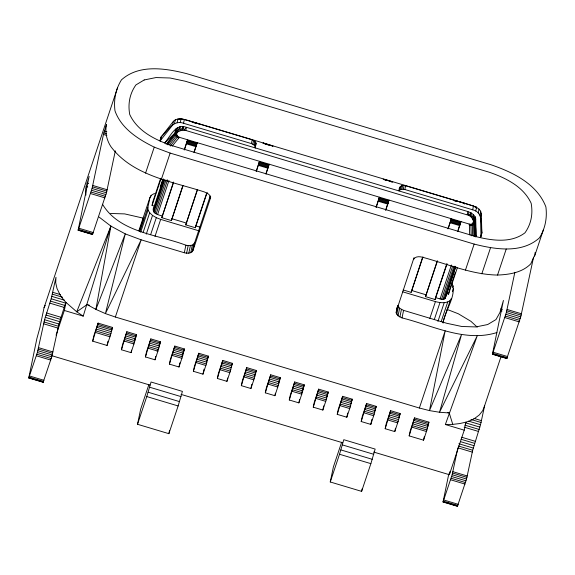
<?xml version="1.0" encoding="UTF-8"?>
<svg xmlns="http://www.w3.org/2000/svg" width="575" height="575" viewBox="0 0 575 575"><rect width="100%" height="100%" fill="white"/><g stroke="black" fill="none" stroke-linecap="round" stroke-linejoin="round"><path stroke-width="0.86" d="M99.08 217.062L110.903 226.119L83.217 316.121L76.734 311.808L66.01 302.443A63.796 33.17 18.5 0 1 59.872 294.45L57.004 288.478L55.696 282.699L55.983 277.265L51.189 298.792L65.572 303.097L58.959 324.034L51.75 356.809L43.132 382.274L28.75 377.969L36.865 338.632L39.847 327.822L44.045 307.718L117.573 87.68M43.132 382.274L43.147 381.836L34.687 379.306M115.316 150.851L106.447 192.805L92.503 234.521L78.121 230.216L89.132 176.403L85.646 188.492L85.905 195.105M92.503 234.521L92.517 234.083M191.36 121.706L200.948 124.574M263.221 143.082L272.873 146.107L263.293 143.017L263.07 143.419M383.158 179.12L392.747 181.987L383.956 179.357M501.048 356.55L484.66 405.583L480.527 424.717L472.686 450.275L466.533 479.025L457.427 506.287L443.045 501.982L448.816 473.857M457.269 201.552L454.875 200.833L455.019 200.495L464.686 203.306L464.593 203.996M457.427 506.287L457.441 505.849L451.519 504.081M533.543 257.327L520.742 316.818L506.798 358.534L492.416 354.229L503.427 300.416L499.941 312.505L495.973 319.571L487.693 324.537L475.927 326.923L461.811 326.492L446.739 323.287L403.585 310.371L399.632 308.272L397.742 305.325L396.168 312.865L398.058 315.812L402.011 317.91C432.501 325.436 464.931 342.585 496.901 332.551M506.798 358.534L506.812 358.103L502.579 356.831M89.657 305.325L87.077 304.556L76.734 311.808L110.903 226.119L125.257 233.881L141.155 239.825L184.309 252.741C187.206 253.525 191.403 253.676 192.956 250.556L210.342 198.512L209.825 195.55L208.553 194.12L204.599 192.021C172.054 181.427 132.904 175.95 110.874 146.611C106.576 139.955 104.844 132.092 106.526 124.358L103.457 134.435L92.058 188.499L78.121 230.216M256.076 143.168L255.221 147.904L256.076 143.168L254.818 141.206L252.181 139.804L184.345 119.499C180.737 118.565 176.281 118.349 173.463 121.232L161.266 136.771L159.814 140.789M396.168 312.865L397.138 307.23M474.749 236.505L474.382 224.027L475.087 216.725L473.433 214.626L470.925 212.836L467.856 211.55L186.444 127.312C175.756 123.172 170.667 135.865 165.169 142.291L164.788 143.096M167.72 144.792L175.188 135.305L176.676 134.291L177.38 127.607L174.699 134.32L167.232 143.8M481.311 213.382L480.52 217.149L481.002 236.943L481.85 232.731L481.311 213.382C480.75 209.444 476.898 207.216 473.462 206.044L405.627 185.739C402.026 184.259 398.446 186.932 399.072 190.965L400.394 186.372M473.886 236.203L473.541 224.617L472.966 222.985L475.087 216.725L475.705 218.888L476.165 235.383L475.798 236.965C475.769 230.618 476.517 222.762 471.716 217.724L473.433 214.626L472.794 219.298L474.382 224.027L472.341 224.998L469.372 225.026L469.114 224.042L179.393 137.317L177.237 137.231L174.699 134.32L175.562 129.044L175.67 132.487L165.169 142.291M470.925 212.836L471.716 217.724L470.393 216.408L470.925 212.836L468.877 215.388L185.783 130.453L182.203 130.137L175.67 132.487L177.222 132.537L178.696 131.258L180.011 126.795L180.413 130.525L183.152 126.687L184.014 130.115L186.444 127.312L185.783 130.453M160.885 137.576L160.26 140.933L161.266 136.771C167.555 131.172 173.291 119.384 183.554 123.273L251.397 143.577L254.028 144.972L255.286 146.941M535.038 254.085L535.203 252.677L534.994 252.986M110.903 226.119L95.903 309.4L105.412 313.598L115.359 317.026L419.369 408.027L429.489 410.607L439.53 412.261L449.226 412.958L452.769 424.372L459.662 423.574L465.915 422.151A63.796 33.17 18.5 0 0 474.476 418.557L479.356 414.906L482.784 410.543L484.66 405.583M170.301 146.043L177.237 137.231L177.438 136.138L176.676 134.291M454.997 201.128L455.019 200.495M475.985 236.253L476.165 235.383M399.611 190.138L401.832 189.218L404.836 189.506L472.672 209.81C483.338 212.053 480.887 224.746 481.85 232.731L480.333 237.612M28.75 377.969L37.361 352.504L44.57 319.729L51.189 298.792M56.077 335.168L64.335 310.471L66.01 302.443M92.69 341.155L93.739 336.131L98.088 323.114L112.47 327.419L110.458 335.261L107.072 345.46L92.69 341.155L98.088 323.114M107.072 345.46L107.949 341.27M139.897 231.373L147.868 207.532L149.967 197.477L151.16 195.356L153.64 193.868L155.76 193.437M121.454 349.765L122.504 344.741L126.852 331.732L136.447 334.6L134.435 342.441L131.05 352.64L121.454 349.765L126.852 331.732M162.782 215.999C157.902 214.978 150.248 212.887 154.28 206.109L152.073 205.447L152.857 201.681L160.526 178.746M173.463 121.232L172.68 125.005L160.741 140.163M174.498 123.56L175.289 119.794M177.129 122.748L177.912 118.975M131.05 352.64L131.574 350.125M180.263 122.647L181.053 118.874M183.015 185.761L171.386 220.577L161.791 217.702L173.478 182.023M183.554 123.273L184.345 119.499M171.386 220.577L182.785 185.739M145.432 356.946L146.481 351.914L150.83 338.905L160.418 341.773L158.405 349.614L155.02 359.813L145.432 356.946L150.83 338.905M137.511 424.285L146.776 396.563L151.053 382.008L182.412 391.395L178.135 405.95L168.87 433.672L137.511 424.285L140.659 409.206L148.896 384.553M155.02 359.813L155.724 356.464M207.194 192.33L195.356 227.75L185.768 224.882L197.247 189.829M184.309 252.741L185.89 245.202C158.075 234.557 119.492 232.76 102.537 204.283M186.609 253.194L188.183 245.654L192.302 245.158L194.53 243.017L210.234 196.01M188.816 253.18L190.39 245.64M195.356 227.75L195.622 226.493M190.728 252.698L192.302 245.158M192.158 251.792L193.732 244.253M192.956 250.556L194.53 243.017M169.409 364.119L170.459 359.095L174.807 346.085L184.395 348.953L182.383 356.795L178.998 366.994L169.409 364.119L174.807 346.085M210.342 198.512L210.694 196.837M178.998 366.994L179.874 362.803M168.87 433.672L169.567 430.323M193.38 371.299L194.436 366.268L198.778 353.258L208.373 356.126L206.36 363.968L202.975 374.167L193.38 371.299L198.778 353.258M202.975 374.167L204.024 369.143M251.397 143.577L252.181 139.804M252.827 144.16L253.618 140.393M254.028 144.972L254.818 141.206M254.876 145.928L255.659 142.162M217.357 378.472L218.407 373.448L222.755 360.439L232.343 363.307L230.331 371.148L226.945 381.347L217.357 378.472L222.755 360.439M226.945 381.347L227.65 377.991M241.335 385.652L242.384 380.621L246.732 367.612L256.321 370.48L254.308 378.321L250.923 388.52L241.335 385.652L246.732 367.612M250.923 388.52L251.8 384.33M265.312 392.826L266.362 387.802L270.71 374.792L280.298 377.66L278.286 385.502L274.9 395.701L265.312 392.826L270.71 374.792M274.9 395.701L275.425 393.185M289.283 400.006L290.332 394.975L294.68 381.965L304.268 384.833L302.256 392.675L298.871 402.874L289.283 400.006L294.68 381.965M298.871 402.874L299.575 399.524M313.26 407.179L314.309 402.155L318.658 389.146L328.246 392.013L326.233 399.855L322.848 410.054L313.26 407.179L318.658 389.146M322.848 410.054L323.725 405.864M337.238 414.359L338.287 409.328L342.635 396.319L352.223 399.187L350.211 407.028L346.826 417.227L337.238 414.359L342.635 396.319M330.251 481.979L339.516 454.257L343.793 439.702L375.152 449.089L370.875 463.644L361.61 491.366L330.251 481.979L333.399 466.9L341.636 442.247M346.826 417.227L347.702 413.037M400.559 189.542L401.343 185.768M401.832 189.218L402.622 185.445M403.305 189.204L404.096 185.438M404.836 189.506L405.627 185.739M361.208 421.533L362.257 416.508L366.606 403.499L376.201 406.367L374.181 414.208L370.803 424.408L361.208 421.533L366.606 403.499M370.803 424.408L371.853 419.376M396.786 314.381L398.36 306.842M398.058 315.812L399.632 308.272M361.61 491.366L362.135 488.851M399.855 317.033L401.429 309.494M396.268 311.42L414.007 257.693M402.011 317.91L403.585 310.371M403.147 289.951L411.132 292.344L422.611 257.291M385.185 428.713L386.235 423.682L390.583 410.672L400.171 413.54L398.159 421.382L394.773 431.581L385.185 428.713L390.583 410.672M394.773 431.581L395.478 428.231M447.027 263.853L435.11 299.518L425.522 296.65L437.208 260.964M435.11 299.518L435.376 298.26M409.163 435.886L410.212 430.862L414.561 417.853L428.943 422.158L426.93 429.992L423.545 440.191L409.163 435.886L414.561 417.853M435.771 297.713L441.564 299.316L444.159 299.122L445.381 297.922L446.143 294.256M446.301 293.523L448.507 294.184L449.14 291.166M467.202 214.691L467.856 211.55L468.877 215.388L470.393 216.408M443.145 323.085C444.13 311.614 457.829 294.688 451.677 283.08M423.545 440.191L424.242 436.842M472.672 209.81L473.462 206.044M475.748 211.097L476.531 207.323M475.18 236.656L474.785 223.287L475.705 218.888L474.533 221.943L473.397 221.195L473.541 224.617L469.114 224.042L470.903 225.141L471.22 235.836M478.249 212.887L479.04 209.113M479.902 214.985L480.693 211.212M373.678 452.051L449.363 474.706L450.067 471.313M443.045 501.982L452.151 474.72L457.722 448.558M449.363 474.706L464.241 430.179L465.915 422.151M492.416 354.229L506.352 312.512L514.862 272.284M413.655 259.375C415.207 256.256 419.405 256.407 422.294 257.19C447.163 263.803 471.442 274.591 497.533 275.058C509.357 274.577 522.007 272.672 530.725 263.911L534.894 254.754M184.489 149.773L187.594 139.775L184.208 149.917M194.084 152.641L197.189 142.643L194.084 151.937M256.414 171.3L259.519 161.302L256.134 171.443M266.009 174.175L269.114 164.177L266.009 173.47M376.294 207.187L379.399 197.189L376.014 207.331M385.882 210.055L388.988 200.057L385.602 210.198M448.22 228.713L451.325 218.716L447.939 228.857M457.808 231.588L460.913 221.591L458.088 230.036M481.074 236.052L481.85 232.731M160.26 140.933L161.266 136.771M182.203 130.137L183.152 126.687M145.547 173.161L154.244 147.143C138.187 139.2 121.253 128.563 114.986 110.846A165.701 86.149 18.5 0 1 121.462 79.86C139.15 63.954 165.643 68.324 186.731 73.665L490.741 164.666C512.684 172.155 537.107 183.856 545.891 206.907A165.693 86.149 18.5 0 1 539.422 237.892C521.733 253.791 495.24 249.428 474.152 244.08L170.143 153.079L154.244 147.143M138.87 230.69L149.967 197.477M139.208 231.128L143.477 218.349M150.593 197.06L151.16 195.356M140.688 232.214L148.084 210.069L147.868 207.532M143.146 232.372L149.694 212.786L148.084 210.069M152.073 205.447L161.151 178.264M115.359 317.026L141.155 239.825L105.412 313.598L125.257 233.881L95.903 309.4L87.077 304.556M161.446 179.105L170.143 153.079M111.385 330.675L112.47 327.419M160.181 187.026L162.739 179.371M154.28 206.109L163.379 178.882M153.36 210.507L163.595 179.882M153.432 211.356L163.954 179.874M146.266 234.14L152.526 215.402L149.694 212.786M153.971 212.261L164.773 179.932M154.912 213.131L166.002 179.953M156.177 213.893L167.548 179.86M150.621 234.708L156.314 217.673L152.526 215.402M157.629 214.453L169 180.428M154.991 236.404L160.677 219.377L156.314 217.673M161.791 217.702L173.427 182.886M134.27 341.104L136.447 334.6M185.768 224.882L197.606 189.463M195.752 225.867L206.547 193.552M157.162 351.533L157.974 349.097M159.059 345.841L160.418 341.773M181.952 356.27L184.395 348.953M206.741 361.007L208.373 356.126M231.531 365.743L232.343 363.307M254.416 376.172L256.321 370.48M278.667 382.54L280.298 377.66M301.552 392.969L304.268 384.833M326.348 397.706L328.246 392.013M351.138 402.442L352.223 399.187M411.132 292.344L422.97 256.924M374.569 411.247L376.201 406.367M425.522 296.65L437.438 260.985M435.505 297.634L446.797 263.839M429.748 318.651L435.433 301.616C440.234 302.824 445.977 303.722 450.203 300.502L451.397 298.389M398.813 417.608L400.171 413.54M440.062 299L451.433 264.967M434.269 319.614L439.961 302.579M441.564 299.316L452.654 266.139M442.98 299.359L454.063 266.182M444.159 299.122L454.962 266.793M450.563 280.758L454.825 268M444.985 298.626L455.788 266.297M445.381 297.922L455.616 267.296M437.934 321.447L444.195 302.709M449.298 290.411L455.256 272.572M448.507 294.184L457.305 267.849M441.176 321.583L447.724 301.997M452.712 287.493L453.28 285.789M452.36 291.741L453.495 288.334M442.808 322.647L450.203 300.502M419.369 408.027L445.165 330.826L429.489 410.607L461.531 334.542L439.53 412.261L477.243 335.778L445.359 424.522L464.241 430.179M465.455 270.106L474.152 244.08M427.584 426.219L428.943 422.158M481.821 273.822L490.518 247.796M497.533 275.058L506.23 249.033M534.613 256.091L543.31 230.072M272.658 146.287L272.881 145.892M464.463 203.701L464.686 203.306M470.903 225.141L472.966 222.985M44.045 307.718L45.217 305.368M474.382 224.027L474.785 223.287M177.035 131.747L180.011 126.795M181.319 118.694L178.954 119.047L180.155 118.493L187.888 120.405L469.301 204.643L476.33 207.151L474.95 207.043M179.666 119.183L180.155 118.493L178.954 119.047M166.11 144.282L174.642 133.443M169.129 145.116L176.065 136.311L177.438 136.138L179.393 137.317L172.191 146.115M174.699 134.32L177.222 132.537L175.188 135.305L177.438 136.138M445.359 424.522L452.769 424.372M110.558 213.469L124.674 213.9L143.182 218.133M185.89 245.202L188.183 245.654M193.545 122.604L195.938 123.323M264.673 143.894L268.669 145.094M383.748 179.544L386.141 180.263M389.34 181.218L391.74 181.93M187.436 140.465L197.031 143.333M259.368 161.992L268.956 164.867M379.241 197.879L388.829 200.747M451.167 219.406L460.755 222.281M187.227 141.299L196.815 144.167M259.152 162.826L268.741 165.701M379.026 198.713L388.621 201.581M450.958 220.239L460.546 223.114M186.976 142.19L196.571 145.065M258.908 163.724L268.496 166.592M378.781 199.604L388.369 202.479M450.707 221.138L460.295 224.006M186.724 143.067L196.312 145.935M258.649 164.594L268.238 167.469M378.522 200.481L388.111 203.349M450.448 222.007L460.036 224.882M186.48 143.829L196.068 146.697M258.405 165.356L267.993 168.231M378.278 201.243L387.873 204.111M450.203 222.769L459.799 225.644M104.305 130.999L106.842 131.761M103.816 132.89L106.353 133.644M103.457 134.435L106.842 135.448M86.911 183.044L88.608 183.554M92.798 185.459L107.187 189.764M507.092 309.472L521.475 313.777M500.717 308.947L502.406 309.451M92.489 186.832L106.871 191.137M506.776 310.845L521.166 315.15M86.063 186.487L87.759 186.99M500.358 310.5L502.054 311.003M92.058 188.499L106.447 192.805M506.352 312.512L520.742 316.818M91.562 190.296L105.951 194.602M505.856 314.309L520.246 318.615M91.051 192.036L105.433 196.341M505.339 316.049L519.728 320.354M90.562 193.559L104.945 197.872M504.857 317.58L519.239 321.885M171.364 218.565L186.818 223.193M195.399 225.759L200.553 227.305M411.729 290.519L426.327 294.889M160.677 219.377L199.317 230.942M402.809 291.856L435.433 301.616M78.969 228.261L93.351 232.566M493.264 352.274L507.646 356.579M78.559 229.418L92.942 233.723M492.854 353.431L507.236 357.736M79.824 230.287L82.369 231.049M85.747 232.063L89.98 233.328M496.656 355.062L499.201 355.817M78.265 230.086L92.654 234.399M492.559 354.099L506.949 358.412M52.835 292.337L60.454 294.623M473.901 418.377L481.512 420.663M52.418 294.177L62.567 297.217M447.501 412.44L449.226 412.958M470.939 419.455L481.095 422.496M51.851 296.398L64.544 300.2M468.683 421.173L480.527 424.717M465.484 422.805L479.866 427.11M50.499 301.12L64.889 305.426M464.794 425.133L479.176 429.439M49.852 303.147L64.235 307.452M464.147 427.16L478.529 431.473M64.335 310.471L83.217 316.121M97.822 324.372L112.204 328.677M126.593 332.982L136.182 335.857M150.571 340.163L160.159 343.031M174.541 347.336L184.129 350.211M198.519 354.516L208.107 357.384M222.496 361.689L232.084 364.564M246.467 368.87L256.062 371.738M270.444 376.043L280.032 378.918M294.422 383.223L304.01 386.091M318.392 390.396L327.987 393.271M342.369 397.577L351.957 400.444M366.347 404.75L375.935 407.625M390.317 411.93L399.912 414.798M414.295 419.103L428.684 423.408M97.506 325.752L111.895 330.057M126.277 334.363L135.865 337.23M150.255 341.543L159.843 344.411M174.225 348.716L183.82 351.584M198.202 355.896L207.791 358.764M222.18 363.069L231.768 365.937M246.158 370.25L255.746 373.118M270.128 377.423L279.723 380.291M294.105 384.603L303.693 387.471M318.083 391.776L327.671 394.644M342.053 398.957L351.648 401.824M366.031 406.13L375.619 408.997M390.008 413.31L399.596 416.178M413.978 420.483L428.368 424.788M97.082 327.419L111.464 331.725M125.853 336.03L135.441 338.898M149.831 343.203L159.419 346.078M173.801 350.383L183.396 353.251M197.778 357.557L207.367 360.432M221.756 364.737L231.344 367.605M245.726 371.91L255.322 374.785M269.704 379.09L279.292 381.958M293.681 386.263L303.269 389.138M317.652 393.444L327.247 396.312M341.629 400.617L351.217 403.492M365.607 407.797L375.195 410.665M389.584 414.97L399.172 417.845M413.554 422.151L427.944 426.456M46.568 312.98L60.95 317.285M461.711 437.244L475.245 441.298M96.586 329.209L110.975 333.514M125.357 337.82L134.945 340.695M149.335 345L158.923 347.868M173.305 352.173L182.9 355.048M197.283 359.353L206.871 362.221M221.26 366.527L230.848 369.402M245.237 373.707L254.826 376.575M269.208 380.88L278.796 383.755M293.185 388.06L302.773 390.928M317.163 395.233L326.751 398.108M341.133 402.414L350.728 405.282M365.111 409.587L374.699 412.462M389.088 416.767L398.676 419.635M413.058 423.94L427.448 428.253M45.921 315.014L60.303 319.319M461.057 439.278L474.598 443.332M96.068 330.956L110.458 335.261M124.84 339.566L134.435 342.441M148.817 346.747L158.405 349.614M172.795 353.92L182.383 356.795M196.765 361.1L206.36 363.968M220.743 368.273L230.331 371.148M244.72 375.453L254.308 378.321M268.69 382.627L278.286 385.502M292.668 389.807L302.256 392.675M316.645 396.98L326.233 399.855M340.623 404.16L350.211 407.028M364.593 411.333L374.181 414.208M388.571 418.514L398.159 421.382M412.548 425.687L426.93 429.992M45.231 317.342L59.62 321.648M95.587 332.479L109.969 336.785M124.358 341.09L133.946 343.965M148.328 348.27L157.924 351.138M172.306 355.443L181.894 358.318M196.283 362.624L205.872 365.492M220.254 369.797L229.849 372.672M244.231 376.977L253.819 379.845M268.209 384.15L277.797 387.025M292.179 391.331L301.774 394.198M316.157 398.504L325.745 401.379M340.134 405.684L349.722 408.552M364.112 412.857L373.7 415.732M388.082 420.037L397.677 422.905M412.059 427.211L426.442 431.516M460.374 441.607L473.908 445.661M44.57 319.729L58.959 324.034M458.864 443.742L473.247 448.047M44.002 321.957L58.391 326.262M458.297 445.97L472.686 450.275M43.585 323.79L57.967 328.095M457.88 447.803L472.262 452.108M38.597 347.667L52.986 351.972M452.892 471.68L467.274 475.985M38.281 349.039L52.67 353.352M452.575 473.052L466.965 477.365M37.857 350.707L52.246 355.012M452.151 474.72L466.533 479.025M51.175 355.515L150.075 385.121M181.039 394.385L342.722 442.786M37.361 352.504L51.75 356.809M451.655 476.517L466.045 480.822M149.629 387.212L180.988 396.599M342.369 444.906L373.728 454.293M36.85 354.25L51.233 358.556M451.138 478.263L465.527 482.569M36.362 355.774L50.744 360.079M450.656 479.787L465.038 484.092M148.149 392.229L179.508 401.616M340.896 449.923L372.255 459.31M146.776 396.563L178.135 405.95M339.516 454.257L370.875 463.644M29.598 376.014L43.98 380.319M443.893 500.027L458.275 504.332M29.188 377.171L43.571 381.477M443.483 501.184L457.865 505.49M28.764 377.531L32.998 378.796M447.285 502.809L449.83 503.571M28.894 377.84L43.283 382.145M443.188 501.853L457.578 506.158M446.991 309.364L458.318 313.77L470.939 321.339L477.236 327.161M177.237 137.231L178.595 137.986M471.378 224.128L472.341 224.998L472.657 235.7M476.33 207.151L476.481 208.028M473.433 214.626L473.857 220.599M469.372 225.026L469.66 234.83M144.203 79.954L135.923 84.92A134.097 69.719 18.5 0 0 129.742 114.526C137.475 131.208 155.164 139.862 171.717 145.54L475.726 236.541C491.718 240.558 510.866 243.556 524.953 232.832A134.097 69.719 18.5 0 0 531.142 203.219C523.408 186.537 505.72 177.883 489.167 172.205L185.157 81.204L170.085 77.999L155.969 77.567L144.203 79.954"/></g></svg>
